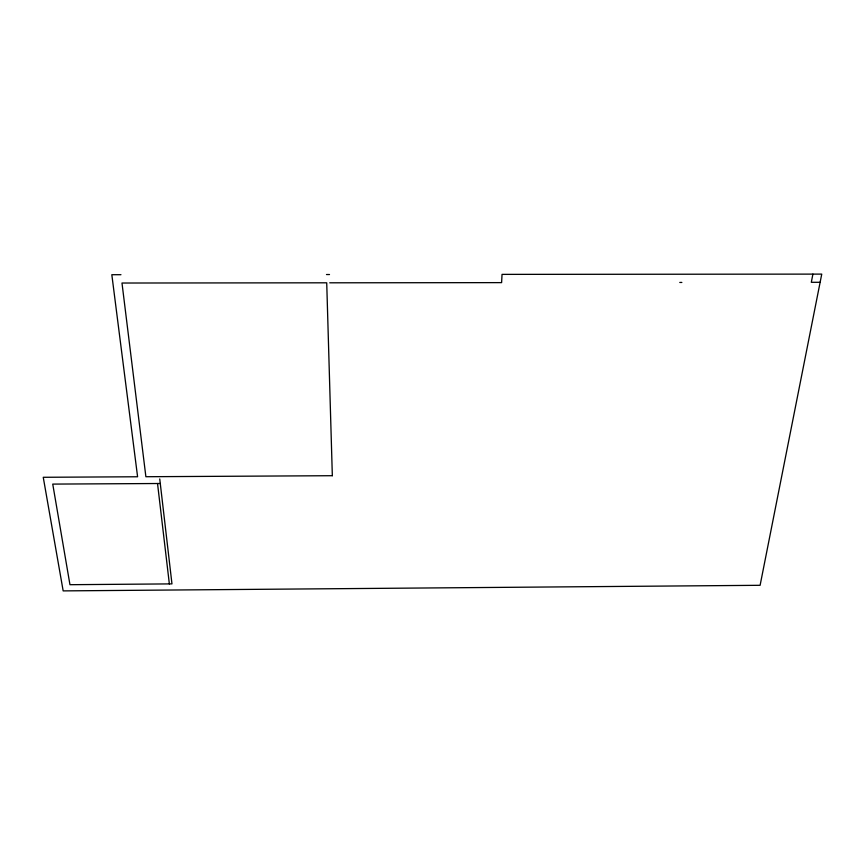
<?xml version="1.0" encoding="UTF-8"?>
<svg xmlns="http://www.w3.org/2000/svg" width="865" height="865" viewBox="0 0 865 865"><rect width="100%" height="100%" fill="white"/><g stroke="black" fill="none" stroke-linecap="round" stroke-linejoin="round"><path stroke-width="1.3" d="M812.905 274.119L811.316 282.304L820.128 282.293M160.274 483.503L52.743 484.097L69.957 584.697L171.962 583.886L159.744 478.94M120.959 274.702L111.823 274.713L137.589 476.766L43.25 477.285L63.167 590.892L760.108 585.302L821.75 274.108L502.035 274.378L501.614 282.628L329.727 282.812M326.483 274.529L329.5 274.529M679.782 282.444L681.858 282.444M157.527 483.513L169.356 583.907M332.333 475.707L145.882 476.723L121.987 283.028L326.721 282.812L332.333 475.707"/></g></svg>
